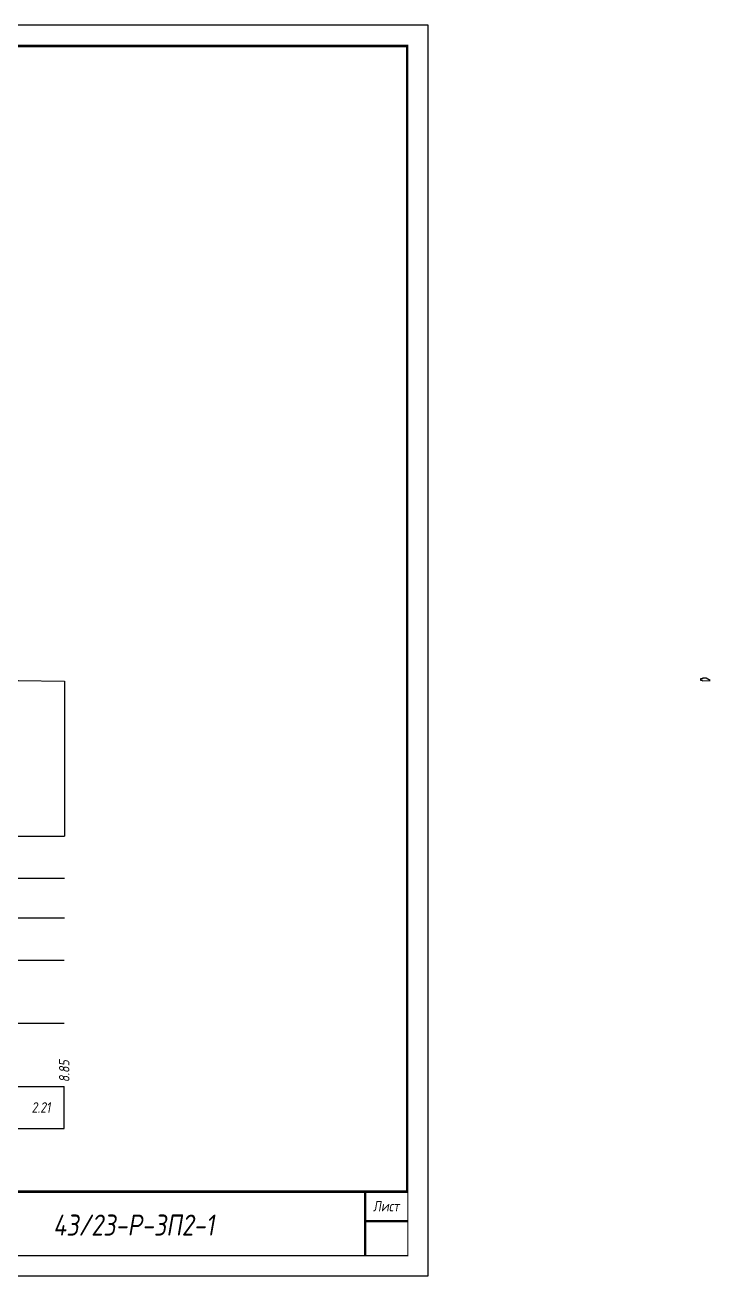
# Model space of a CAD drawing. Extents: x -717 to 1451, y -133302 to 233.
# Drawn here: x 294.1 to 456.9, y -99225.4 to -98928.4 of the extents above; entities that cross this region are included whole.
import ezdxf
from ezdxf.enums import TextEntityAlignment as Align

# ---------------------------------------------------------------- set-up
doc = ezdxf.new("R2010")
doc.units = 0
for name, color, linetype in [('Зарамочное оформление', 7, 'Continuous'), ('Код_510', 7, 'Continuous'), ('Таблица', 7, 'Continuous'), ('Черный поперечник', 3, 'Continuous')]:
    doc.layers.add(name, color=color, linetype=linetype)
doc.layers.add('Контур_2570', color=7, linetype='Continuous', true_color=0x80ff00)
doc.layers.add('Объём_2563', color=7, linetype='Continuous', true_color=0xff8000)
doc.styles.add('М', font='romand.shx', dxfattribs={"width": 0.8, "oblique": 10, "height": 2.5})

# ---------------------------------------------------------------- blocks, each defined once
blk = doc.blocks.new('Штамп')
at = {"linetype": 'Continuous'}
blk.add_wipeout([(199.95, -411.25), (384.95, -411.25), (384.95, -426.25), (199.95, -426.25)], dxfattribs=at).dxf.layer = 'Зарамочное оформление'
at = {"layer": 'Зарамочное оформление', "linetype": 'Continuous', "lineweight": -3, "const_width": 0.6, "flags": 128}
for points in [[(199.95, -426.25), (199.95, -411.25), (384.95, -411.25)], [(209.95, -411.25), (209.95, -426.25)], [(219.95, -411.25), (219.95, -426.25)], [(229.95, -411.25), (229.95, -426.25)], [(239.95, -411.25), (239.95, -426.25)], [(254.95, -411.25), (254.95, -426.25)], [(264.95, -411.25), (264.95, -426.25)], [(374.95, -411.25), (374.95, -426.25)], [(199.95, -416.25), (264.95, -416.25)], [(374.95, -418.25), (384.95, -418.25)], [(199.95, -421.25), (264.95, -421.25)]]:
    blk.add_lwpolyline(points, dxfattribs=at)
at = {"linetype": 'Continuous', "insert": (319.95, -419.17), "char_height": 5, "width": 110, "attachment_point": 5, "style": 'М'}
blk.add_mtext('{\\Q10;\\W0.8;43/23-Р-ЗП2-1}', dxfattribs=at)
at = {"layer": 'Зарамочное оформление', "linetype": 'Continuous', "style": 'М', "oblique": 10}
for s, width, p in [('Лист', 0.8, (379.95, -414.66)), ('Изм.', 0.8, (204.95, -423.75)), ('Кол.уч.', 0.7, (214.95, -423.75)), ('Лист', 0.8, (224.95, -423.75)), ('N док.', 0.7, (235.28, -423.75)), ('Подпись', 0.8, (247.45, -423.75)), ('Дата', 0.8, (259.95, -423.75))]:
    blk.add_text(s, height=2.5, dxfattribs=dict(at, width=width)).set_placement(p, align=Align.MIDDLE_CENTER)
blk = doc.blocks.new('шифр')
blk.add_blockref('Штамп', (0, -98854))

msp = doc.modelspace()

# ---------------------------------------------------------------- linework, layer by layer
at = {"flags": 128}
msp.add_lwpolyline([(-30.054, -99225.421), (389.946, -99225.421), (389.946, -98928.421), (-30.054, -98928.421)], close=True, dxfattribs=at)
at = {"const_width": 0.6, "flags": 128}
msp.add_lwpolyline([(-10.054, -99220.421), (384.946, -99220.421), (384.946, -98933.421), (-10.054, -98933.421)], close=True, dxfattribs=at)
at = {"layer": 'Код_510'}
msp.add_line((303.445, -99190.421), (303.445, -99180.421), dxfattribs=at)
at = {"layer": 'Контур_2570', "flags": 128}
msp.add_lwpolyline([(80, -99101.75), (91.267, -99096.47), (93.832, -99094.616), (104.132, -99094.544), (106.749, -99094.321), (106.749, -99094.321), (123.927, -99082.044), (143.671, -99067.375), (143.671, -99066.625), (144.691, -99066.624), (148.716, -99066.558), (149.217, -99067.308), (185.306, -99065.966), (192.215, -99065.681), (196.294, -99065.544), (198.245, -99065.479), (234.858, -99064.343), (235.358, -99063.593), (236.749, -99063.621), (243.838, -99063.686), (250.611, -99066.431), (292.472, -99084.049), (303.499, -99084.175)], dxfattribs=at)
at = {"layer": 'Объём_2563', "color": 250, "flags": 128}
msp.add_lwpolyline([(454.924, -99083.937), (455.099, -99084.112), (456.9, -99084.058), (456.024, -99083.474), (455.124, -99083.501), (455.125, -99083.667), (454.624, -99083.667), (454.624, -99083.946), (454.924, -99083.937)], dxfattribs=at)
at = {"layer": 'Таблица'}
for p, q in [((80, -99121), (303.499, -99121)), ((80, -99131), (303.499, -99131)), ((80, -99140.421), (303.499, -99140.421)), ((79.946, -99150.421), (303.445, -99150.421)), ((79.946, -99165.421), (303.445, -99165.421)), ((79.946, -99180.421), (303.445, -99180.421)), ((79.946, -99190.421), (303.445, -99190.421))]:
    msp.add_line(p, q, dxfattribs=at)
at = {"layer": 'Черный поперечник', "color": 7}
msp.add_line((303.499, -99084.175), (303.499, -99121), dxfattribs=at)
at = {"layer": 'Черный поперечник', "flags": 128}
msp.add_lwpolyline([(80, -99101), (91.267, -99095.72), (93.832, -99093.866), (104.132, -99093.794), (106.749, -99093.571), (123.927, -99081.294), (143.671, -99066.625), (144.691, -99066.624), (148.716, -99066.558), (149.217, -99067.308), (185.306, -99065.966), (192.215, -99065.681), (196.294, -99065.544), (198.245, -99065.479), (234.858, -99064.343), (235.358, -99063.593), (236.749, -99063.621), (243.838, -99063.686), (250.611, -99066.431), (292.472, -99084.049), (303.499, -99084.175)], dxfattribs=at)

# ---------------------------------------------------------------- texts
at = {"linetype": 'Continuous', "style": 'М', "oblique": 10, "width": 0.8}
msp.add_text('324', height=2.5, dxfattribs=at).set_placement((380.312, -99216.509), align=Align.MIDDLE)
at = {"layer": 'Код_510', "style": 'М', "oblique": 10, "width": 0.8}
msp.add_text('8.85', height=2.5, rotation=90, dxfattribs=at).set_placement((303.445, -99179.421), align=Align.MIDDLE_LEFT)
msp.add_text('2.21', height=2.5, dxfattribs=at).set_placement((297.931, -99185.421), align=Align.MIDDLE_CENTER)

# ---------------------------------------------------------------- next in the draw order: block references
msp.add_blockref('шифр', (0, 59.829))

doc.saveas('drawing.dxf')
